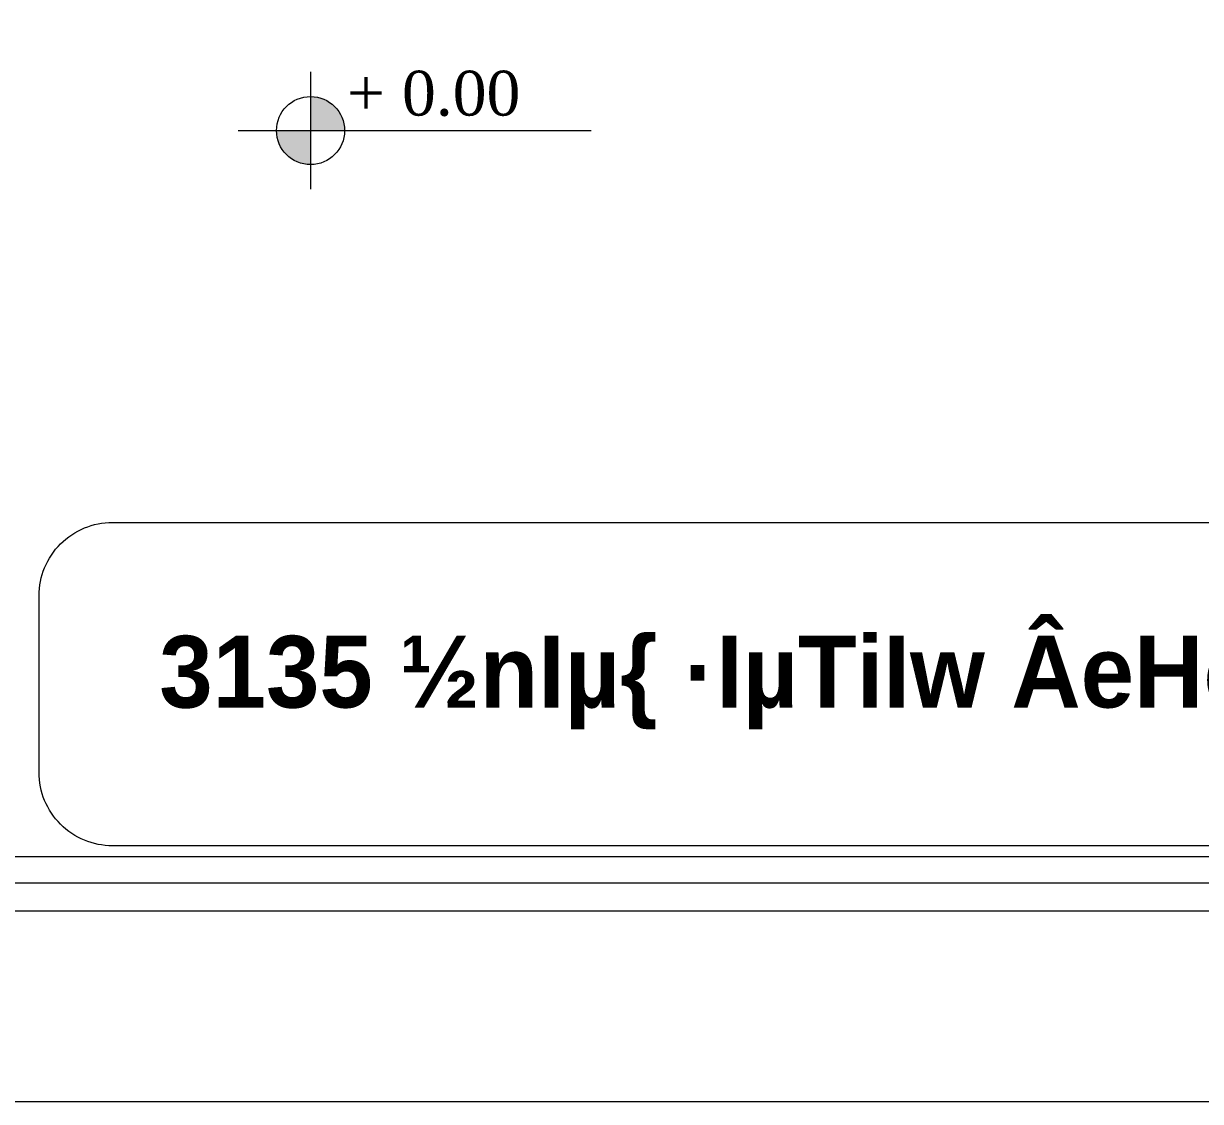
# Model space of a CAD drawing. Header units: metres. Extents: x 236 to 355, y 67 to 475.
# Drawn here: x 297.454 to 301.774, y 366.371 to 370.33 of the extents above; entities that cross this region are included whole.
import ezdxf

# ---------------------------------------------------------------- set-up
doc = ezdxf.new("R2010")
doc.units = ezdxf.units.M
doc.header["$LTSCALE"] = 0.007
doc.header["$MEASUREMENT"] = 0
doc.layers.add('6', color=6, linetype='Continuous')
doc.layers.add('DIM1', color=40, linetype='Continuous')
for name, color, linetype, lineweight in [('decoration', 251, 'Continuous', 18), ('stair', 20, 'Continuous', 15), ('walll', 7, 'Continuous', 30)]:
    doc.layers.add(name, color=color, linetype=linetype, lineweight=lineweight)
doc.styles.get("Standard").update_dxf_attribs({"font": 'dutch.ttf'})

# ---------------------------------------------------------------- blocks, each defined once
blk = doc.blocks.new('HICOD')
at = {"linetype": 'Continuous'}
h = blk.add_hatch(color=0, dxfattribs=at)
h.paths.add_polyline_path([(-0.125, 0, 0.414214), (0, -0.125), (0, 0)])
h.paths.add_polyline_path([(0, 0.125), (0, 0), (0.125, 0, 0.414214)])
at = {"color": 0, "linetype": 'Continuous'}
for p, q in [((0, 0.2159), (0, -0.2157)), ((-0.2657, 0), (1.03, 0))]:
    blk.add_line(p, q, dxfattribs=at)
blk.add_circle((0, 0), 0.125, dxfattribs=at)

msp = doc.modelspace()

# ---------------------------------------------------------------- linework, layer by layer
at = {"layer": '6', "lineweight": 5}
for points in [[(311.9364, 386.6707), (283.6364, 386.6707), (283.6364, 367.0707), (311.9364, 367.0707)], [(311.8328, 386.5672), (283.7399, 386.5672), (283.7399, 367.1743), (311.8328, 367.1743)], [(311.7364, 386.4707), (283.8364, 386.4707), (283.8364, 367.2707), (311.7364, 367.2707)]]:
    msp.add_lwpolyline(points, close=True, dxfattribs=at)
at = {"layer": 'decoration', "lineweight": 5, "ltscale": 0.5}
msp.add_lwpolyline([(297.7807, 368.4976), (302.8518, 368.4976, -0.414214), (303.1214, 368.228), (303.1214, 367.5795, -0.414214), (302.8518, 367.3099), (297.7807, 367.3099, -0.414214), (297.5111, 367.5795), (297.5111, 368.228, -0.414214)], format="xyb", close=True, dxfattribs=at)
at = {"layer": 'DIM1', "lineweight": 5}
msp.add_lwpolyline([(312.6364, 387.3707), (282.9364, 387.3707), (282.9364, 366.3707), (312.6364, 366.3707)], close=True, dxfattribs=at)

# ---------------------------------------------------------------- block references
at = {"layer": 'stair', "linetype": 'ByBlock', "lineweight": 5}
msp.add_blockref('HICOD', (298.5078, 369.9367), dxfattribs=at)

# ---------------------------------------------------------------- texts
at = {"layer": 'walll'}
msp.add_text('+ 0.00', height=0.16435, dxfattribs=at).set_placement((298.6415, 369.9918))
at = {"layer": 'walll', "lineweight": 35, "insert": (297.9526, 368.081), "char_height": 0.263471, "width": 10.638579, "attachment_point": 1}
msp.add_mtext('{\\fLMN Amir|b1|i0|c0|p2;3135 ½nIµ\\{ ·IµTiIw ÂeHoö Âwk¹¿¶ oTÎj}', dxfattribs=at)

doc.saveas('drawing.dxf')
